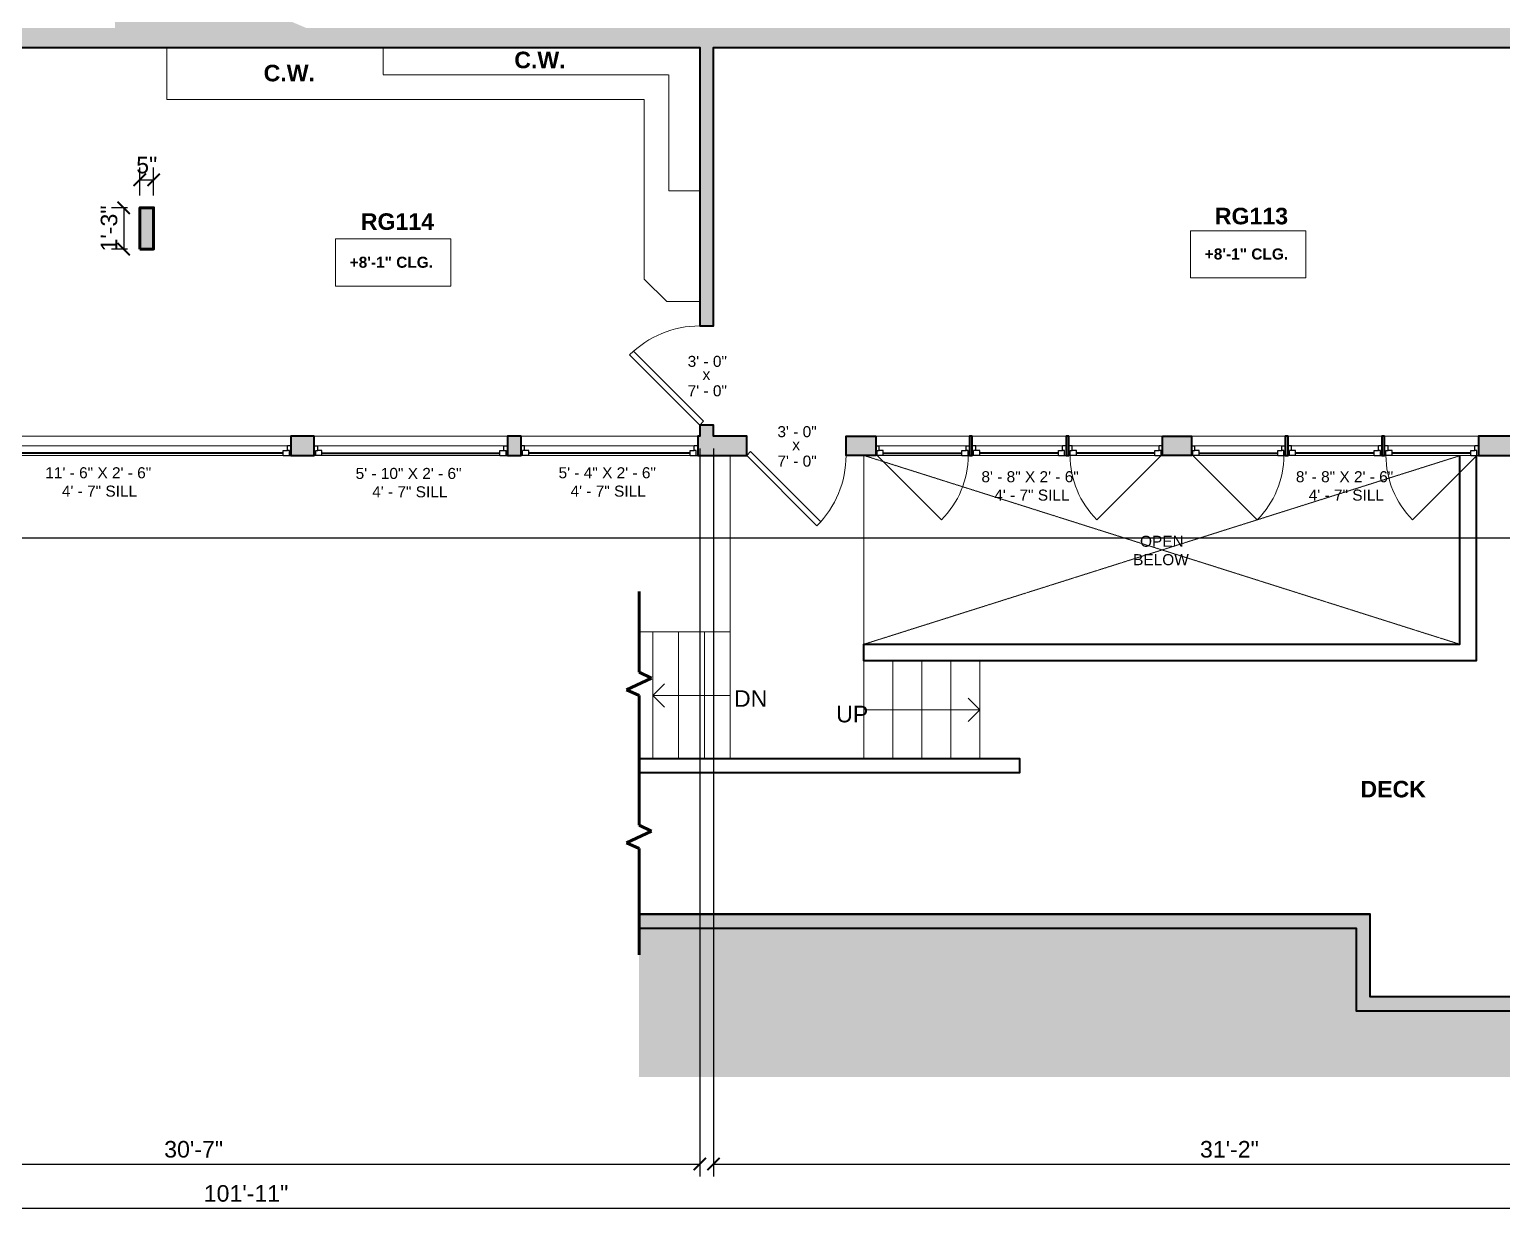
# Model space of a CAD drawing. Header units: inches. Extents: x -2078 to 106214, y -964 to 6385.
# Drawn here: x 40435 to 40969, y 3593 to 4025 of the extents above; entities that cross this region are included whole.
import ezdxf

# ---------------------------------------------------------------- set-up
doc = ezdxf.new("R2010")
doc.units = ezdxf.units.IN
doc.header["$MEASUREMENT"] = 0
doc.linetypes.add('HIDDEN2', pattern=[0.1875, 0.125, -0.0625])
for name, color, linetype, lineweight in [('A-ANNO', 2, 'Continuous', 5), ('A-ANNO-DIMS', 1, 'Continuous', 9), ('A-CASE', 4, 'Continuous', 9), ('A-DETAIL-1', 4, 'Continuous', 40), ('A-DETAIL-3', 40, 'Continuous', 15), ('A-DOOR', 1, 'Continuous', 18), ('A-GLAZ', 2, 'Continuous', 30), ('A-HIDDEN', 2, 'HIDDEN2', 18), ('A-STRS', 4, 'Continuous', 9), ('A-WALL', 3, 'Continuous', 40), ('A-WINDOWS', 2, 'Continuous', 18)]:
    doc.layers.add(name, color=color, linetype=linetype, lineweight=lineweight)
doc.layers.add('A-HATCH', color=9, linetype='Continuous')
doc.styles.add('Arial', font='arial.ttf')
doc.styles.add('Arial_1', font='arial.ttf', dxfattribs={"height": 0.0625})
doc.styles.add('Arial_2', font='arial.ttf', dxfattribs={"height": 3})
doc.styles.add('Arial_B', font='arialbd.ttf', dxfattribs={"height": 4.5})
doc.styles.add('Arial_B_1', font='arialbd.ttf', dxfattribs={"height": 3})
doc.styles.add('JC', font='arial.ttf', dxfattribs={"height": 0.125})
doc.dimstyles.new('JC-DIMS', dxfattribs={"dimtxt": 0.125, "dimasz": 0.09375, "dimexe": 0.09375, "dimexo": 0.09375, "dimgap": 0.046875, "dimtad": 1, "dimdec": 1, "dimzin": 0, "dimdsep": 46, "dimlunit": 4, "dimtxsty": 'JC', "dimblk": 'ARCHTICK', "dimcen": 0.09, "dimclrd": 1, "dimclre": 1, "dimclrt": 256, "dimadec": 0, "dimazin": 0, "dimtfac": 1, "dimtdec": 1, "dimtofl": 0, "dimtmove": 1, "dimatfit": 3, "dimfxl": 1, "dimtolj": 1, "dimtzin": 0, "dimarcsym": 0})

# ---------------------------------------------------------------- blocks, each defined once
blk = doc.blocks.new('JC_DOOR_SINGLE PANEL - SINGLE DOOR-1500512-4-2nd Floor - Auditorium')
at = {"layer": 'A-DOOR', "lineweight": 30}
for p, q in [((-7.46, 28.96), (-8.87, 27.54)), ((-8.87, 27.54), (16.59, 2.09)), ((18, 3.5), (-7.46, 28.96)), ((16.59, 2.09), (18, 3.5))]:
    blk.add_line(p, q, dxfattribs=at)
at = {"layer": 'A-DOOR', "lineweight": 9}
blk.add_arc((18, 3.5), 36, 135, 180, dxfattribs=at)
blk = doc.blocks.new('JC_DOOR_SINGLE PANEL - SINGLE DOOR-1489136-4-2nd Floor - Auditorium')
at = {"layer": 'A-DOOR', "lineweight": 30}
for p, q in [((-8.87, -26.54), (16.59, -1.09)), ((18, -2.5), (-7.46, -27.96)), ((16.59, -1.09), (18, -2.5)), ((-7.46, -27.96), (-8.87, -26.54))]:
    blk.add_line(p, q, dxfattribs=at)
at = {"layer": 'A-DOOR', "lineweight": 9}
blk.add_arc((18, -2.5), 36, 180, 225, dxfattribs=at)
blk = doc.blocks.new('JC_FIXED WINDOW - MUNTIN - FIXED WINDOW-1550876-4-2nd Floor - Auditorium')
at = {"layer": 'A-GLAZ'}
for p, q in [((-35, -3.5), (-35, 3.5)), ((-35, 0), (-33.75, 0)), ((-33.75, -1.75), (-33.75, 0)), ((33.75, 0), (35, 0)), ((33.75, -1.75), (33.75, 0)), ((35, -3.5), (35, 3.5)), ((-32.25, -3.5), (-35, -3.5)), ((-34.5, -3.5), (-34.5, -1.75)), ((-34.5, -1.75), (-33.75, -1.75)), ((-32.25, -1.75), (-33.75, -1.75)), ((-32.25, -3.5), (-32.25, -1.75)), ((32.25, -1.75), (34.5, -1.75)), ((32.25, -3.5), (32.25, -1.75)), ((32.25, -3.5), (35, -3.5)), ((34.5, -3.5), (34.5, -1.75))]:
    blk.add_line(p, q, dxfattribs=at)
at = {"layer": 'A-GLAZ', "lineweight": 9}
for p, q in [((33.75, 0), (-33.75, 0)), ((32.25, -3.5), (-32.25, -3.5))]:
    blk.add_line(p, q, dxfattribs=at)
at = {"layer": 'A-GLAZ', "lineweight": 40}
blk.add_line((-32.25, -2.625), (32.25, -2.625), dxfattribs=at)
at = {"layer": 'A-WINDOWS'}
for p, q in [((-35, 3.5), (35, 3.5)), ((35, -3.5), (-35, -3.5))]:
    blk.add_line(p, q, dxfattribs=at)
blk = doc.blocks.new('JC_FIXED WINDOW - MUNTIN - FIXED WINDOW-1550866-4-2nd Floor - Auditorium')
at = {"layer": 'A-GLAZ'}
for p, q in [((-69, 3.5), (-69, -3.5)), ((-66.25, 3.5), (-69, 3.5)), ((-68.5, 3.5), (-68.5, 1.75)), ((-68.5, 1.75), (-67.75, 1.75)), ((-66.25, 1.75), (-67.75, 1.75)), ((-67.75, 1.75), (-67.75, 0)), ((-66.25, 3.5), (-66.25, 1.75)), ((66.25, 3.5), (69, 3.5)), ((66.25, 3.5), (66.25, 1.75)), ((66.25, 1.75), (68.5, 1.75)), ((67.75, 1.75), (67.75, 0)), ((68.5, 3.5), (68.5, 1.75)), ((69, 3.5), (69, -3.5)), ((-69, 0), (-67.75, 0)), ((67.75, 0), (69, 0))]:
    blk.add_line(p, q, dxfattribs=at)
at = {"layer": 'A-GLAZ', "lineweight": 9}
for p, q in [((66.25, 3.5), (-66.25, 3.5)), ((67.75, 0), (-67.75, 0))]:
    blk.add_line(p, q, dxfattribs=at)
at = {"layer": 'A-GLAZ', "lineweight": 40}
blk.add_line((-66.25, 2.625), (66.25, 2.625), dxfattribs=at)
at = {"layer": 'A-WINDOWS'}
for p, q in [((69, 3.5), (-69, 3.5)), ((-69, -3.5), (69, -3.5))]:
    blk.add_line(p, q, dxfattribs=at)
blk = doc.blocks.new('JC_FIXED WINDOW - MUNTIN - FIXED WINDOW-1550871-4-2nd Floor - Auditorium')
at = {"layer": 'A-GLAZ'}
for p, q in [((-32, 3.5), (-32, -3.5)), ((-29.25, 3.5), (-32, 3.5)), ((-31.5, 3.5), (-31.5, 1.75)), ((-31.5, 1.75), (-30.75, 1.75)), ((-29.25, 1.75), (-30.75, 1.75)), ((-30.75, 1.75), (-30.75, 0)), ((-29.25, 3.5), (-29.25, 1.75)), ((29.25, 3.5), (32, 3.5)), ((29.25, 3.5), (29.25, 1.75)), ((29.25, 1.75), (31.5, 1.75)), ((30.75, 1.75), (30.75, 0)), ((31.5, 3.5), (31.5, 1.75)), ((32, 3.5), (32, -3.5)), ((-32, 0), (-30.75, 0)), ((30.75, 0), (32, 0))]:
    blk.add_line(p, q, dxfattribs=at)
at = {"layer": 'A-GLAZ', "lineweight": 9}
for p, q in [((29.25, 3.5), (-29.25, 3.5)), ((30.75, 0), (-30.75, 0))]:
    blk.add_line(p, q, dxfattribs=at)
at = {"layer": 'A-GLAZ', "lineweight": 40}
blk.add_line((-29.25, 2.625), (29.25, 2.625), dxfattribs=at)
at = {"layer": 'A-WINDOWS'}
for p, q in [((32, 3.5), (-32, 3.5)), ((-32, -3.5), (32, -3.5))]:
    blk.add_line(p, q, dxfattribs=at)
blk = doc.blocks.new('Window-Casement-Single_Left instance - 17_ x 24_-1553049-4-2nd Floor - Auditorium')
at = {"layer": 'A-GLAZ'}
for p, q in [((-17, 3.5), (-17, -3.5)), ((-14.25, 3.5), (-17, 3.5)), ((-15.75, 0), (-17, 0)), ((-16.5, 3.5), (-16.5, 1.75)), ((-16.5, 1.75), (-15.75, 1.75)), ((-14.25, 1.75), (-15.75, 1.75)), ((-15.75, 1.75), (-15.75, 0)), ((-14.25, 3.5), (-14.25, 1.75)), ((14.25, 3.5), (17, 3.5)), ((14.25, 3.5), (14.25, 1.75)), ((14.25, 1.75), (15.75, 1.75)), ((15.75, 1.75), (15.75, 0)), ((16.5, 1.75), (15.75, 1.75)), ((17, 0), (15.75, 0)), ((16.5, 3.5), (16.5, 1.75)), ((17, 3.5), (17, -3.5))]:
    blk.add_line(p, q, dxfattribs=at)
at = {"layer": 'A-GLAZ', "lineweight": 9}
for p, q in [((-15.75, 0), (15.75, 0)), ((14.25, 3.5), (-14.25, 3.5))]:
    blk.add_line(p, q, dxfattribs=at)
at = {"layer": 'A-GLAZ', "lineweight": 40}
blk.add_line((14.25, 2.62), (-14.25, 2.62), dxfattribs=at)
at = {"layer": 'A-WINDOWS', "lineweight": 9}
blk.add_line((16.5, 3.5), (-6.83, 26.83), dxfattribs=at)
at = {"layer": 'A-WINDOWS'}
for p, q in [((-17, 3.5), (17, 3.5)), ((17, -3.5), (-17, -3.5))]:
    blk.add_line(p, q, dxfattribs=at)
at = {"layer": 'A-WINDOWS', "lineweight": 9}
blk.add_arc((16.5, 3.5), 33, 135, 180, dxfattribs=at)
blk = doc.blocks.new('Window-Casement-Single_Left instance - 17_ x 24_-1553105-4-2nd Floor - Auditorium')
at = {"layer": 'A-GLAZ'}
for p, q in [((-17, -3.5), (-17, 3.5)), ((17, -3.5), (17, 3.5)), ((-15.75, 0), (-17, 0)), ((-14.25, -3.5), (-17, -3.5)), ((-16.5, -3.5), (-16.5, -1.75)), ((-16.5, -1.75), (-15.75, -1.75)), ((-15.75, -1.75), (-15.75, 0)), ((-14.25, -1.75), (-15.75, -1.75)), ((-14.25, -3.5), (-14.25, -1.75)), ((14.25, -1.75), (15.75, -1.75)), ((14.25, -3.5), (14.25, -1.75)), ((14.25, -3.5), (17, -3.5)), ((17, 0), (15.75, 0)), ((15.75, -1.75), (15.75, 0)), ((16.5, -1.75), (15.75, -1.75)), ((16.5, -3.5), (16.5, -1.75))]:
    blk.add_line(p, q, dxfattribs=at)
at = {"layer": 'A-GLAZ', "lineweight": 9}
for p, q in [((-15.75, 0), (15.75, 0)), ((14.25, -3.5), (-14.25, -3.5))]:
    blk.add_line(p, q, dxfattribs=at)
at = {"layer": 'A-GLAZ', "lineweight": 40}
blk.add_line((14.25, -2.62), (-14.25, -2.62), dxfattribs=at)
at = {"layer": 'A-WINDOWS'}
for p, q in [((17, 3.5), (-17, 3.5)), ((-17, -3.5), (17, -3.5))]:
    blk.add_line(p, q, dxfattribs=at)
at = {"layer": 'A-WINDOWS', "lineweight": 9}
blk.add_line((16.5, -3.5), (-6.83, -26.83), dxfattribs=at)
blk.add_arc((16.5, -3.5), 33, 180, 225, dxfattribs=at)
blk = doc.blocks.new('JC_FIXED WINDOW - MUNTIN - FIXED WINDOW-1552585-4-2nd Floor - Auditorium')
at = {"layer": 'A-GLAZ'}
for p, q in [((-17, 3.5), (-17, -3.5)), ((-14.25, 3.5), (-17, 3.5)), ((-16.5, 3.5), (-16.5, 1.75)), ((-16.5, 1.75), (-15.75, 1.75)), ((-14.25, 1.75), (-15.75, 1.75)), ((-15.75, 1.75), (-15.75, 0)), ((-14.25, 3.5), (-14.25, 1.75)), ((14.25, 3.5), (17, 3.5)), ((14.25, 3.5), (14.25, 1.75)), ((14.25, 1.75), (16.5, 1.75)), ((15.75, 1.75), (15.75, 0)), ((16.5, 3.5), (16.5, 1.75)), ((17, 3.5), (17, -3.5)), ((-17, 0), (-15.75, 0)), ((15.75, 0), (17, 0))]:
    blk.add_line(p, q, dxfattribs=at)
at = {"layer": 'A-GLAZ', "lineweight": 9}
for p, q in [((14.25, 3.5), (-14.25, 3.5)), ((15.75, 0), (-15.75, 0))]:
    blk.add_line(p, q, dxfattribs=at)
at = {"layer": 'A-GLAZ', "lineweight": 40}
blk.add_line((-14.25, 2.625), (14.25, 2.625), dxfattribs=at)
at = {"layer": 'A-WINDOWS'}
for p, q in [((17, 3.5), (-17, 3.5)), ((-17, -3.5), (17, -3.5))]:
    blk.add_line(p, q, dxfattribs=at)
blk = doc.blocks.new('_ArchTick')
at = {"color": 0, "linetype": 'ByBlock', "const_width": 0.15}
blk.add_lwpolyline([(-0.5, -0.5), (0.5, 0.5)], dxfattribs=at)
blk = doc.blocks.new('*D1685')
at = {"layer": 'A-ANNO-DIMS', "color": 1, "lineweight": -2, "transparency": 16777216}
for p, q in [((40470.42, 3960.07), (40464.59, 3960.07)), ((40469.09, 3960.07), (40469.09, 3945.07)), ((40470.42, 3945.07), (40464.59, 3945.07))]:
    blk.add_line(p, q, dxfattribs=at)
at = {"layer": 'Defpoints', "color": 0, "transparency": 16777216}
for p in [(40474.92, 3960.07), (40469.09, 3945.07), (40474.92, 3945.07)]:
    blk.add_point(p, dxfattribs=at)
at = {"layer": 'A-ANNO-DIMS', "color": 1, "lineweight": -2, "transparency": 16777216, "xscale": 4.5, "yscale": 4.5, "zscale": 4.5}
for p, rotation in [((40469.09, 3960.07), 90), ((40469.09, 3945.07), 270)]:
    blk.add_blockref('_ArchTick', p, dxfattribs=dict(at, rotation=rotation))
at = {"layer": 'A-ANNO-DIMS', "color": 2, "transparency": 16777216, "insert": (40463.78, 3952.57), "char_height": 6, "width": 0.4008, "attachment_point": 5, "rotation": 90, "style": 'JC'}
blk.add_mtext('\\A1;1\'-3"', dxfattribs=at)
blk = doc.blocks.new('*D1687')
at = {"layer": 'A-ANNO-DIMS', "color": 1, "lineweight": -2, "transparency": 16777216}
for p, q in [((40474.92, 3964.57), (40474.92, 3974.72)), ((40479.92, 3964.57), (40479.92, 3974.72)), ((40474.92, 3970.22), (40479.92, 3970.22))]:
    blk.add_line(p, q, dxfattribs=at)
at = {"layer": 'Defpoints', "color": 0, "transparency": 16777216}
for p in [(40479.92, 3970.22), (40474.92, 3960.07), (40479.92, 3960.07)]:
    blk.add_point(p, dxfattribs=at)
at = {"layer": 'A-ANNO-DIMS', "color": 1, "lineweight": -2, "transparency": 16777216, "xscale": 4.5, "yscale": 4.5, "zscale": 4.5, "rotation": 180}
blk.add_blockref('_ArchTick', (40474.92, 3970.22), dxfattribs=at)
at = {"layer": 'A-ANNO-DIMS', "color": 1, "lineweight": -2, "transparency": 16777216, "xscale": 4.5, "yscale": 4.5, "zscale": 4.5}
blk.add_blockref('_ArchTick', (40479.92, 3970.22), dxfattribs=at)
at = {"layer": 'A-ANNO-DIMS', "color": 2, "transparency": 16777216, "insert": (40477.42, 3975.52), "char_height": 6, "width": 0.4008, "attachment_point": 5, "style": 'JC'}
blk.add_mtext('\\A1;5"', dxfattribs=at)
blk = doc.blocks.new('*D1691')
at = {"layer": 'A-ANNO-DIMS', "color": 1, "lineweight": -2, "transparency": 16777216}
for p, q in [((41056.94, 3892.12), (41056.94, 3608.77)), ((40682.92, 3872.74), (40682.92, 3608.77)), ((40682.92, 3613.27), (41056.94, 3613.27))]:
    blk.add_line(p, q, dxfattribs=at)
at = {"layer": 'Defpoints', "color": 0, "transparency": 16777216}
for p in [(41056.94, 3896.62), (40682.92, 3877.24), (41056.94, 3613.27)]:
    blk.add_point(p, dxfattribs=at)
at = {"layer": 'A-ANNO-DIMS', "color": 1, "lineweight": -2, "transparency": 16777216, "xscale": 4.5, "yscale": 4.5, "zscale": 4.5, "rotation": 180}
blk.add_blockref('_ArchTick', (40682.92, 3613.27), dxfattribs=at)
at = {"layer": 'A-ANNO-DIMS', "color": 1, "lineweight": -2, "transparency": 16777216, "xscale": 4.5, "yscale": 4.5, "zscale": 4.5}
blk.add_blockref('_ArchTick', (41056.94, 3613.27), dxfattribs=at)
at = {"layer": 'A-ANNO-DIMS', "color": 2, "transparency": 16777216, "insert": (40869.93, 3618.59), "char_height": 6, "width": 0.4874, "attachment_point": 5, "style": 'JC'}
blk.add_mtext('\\A1;31\'-2"', dxfattribs=at)
blk = doc.blocks.new('*D1693')
at = {"layer": 'A-ANNO-DIMS', "color": 1, "lineweight": -2, "transparency": 16777216}
for p, q in [((40310.92, 3872.74), (40310.92, 3608.77)), ((40677.92, 3872.74), (40677.92, 3608.77)), ((40310.92, 3613.27), (40677.92, 3613.27))]:
    blk.add_line(p, q, dxfattribs=at)
at = {"layer": 'Defpoints', "color": 0, "transparency": 16777216}
for p in [(40310.92, 3877.24), (40677.92, 3877.24), (40677.92, 3613.27)]:
    blk.add_point(p, dxfattribs=at)
at = {"layer": 'A-ANNO-DIMS', "color": 1, "lineweight": -2, "transparency": 16777216, "xscale": 4.5, "yscale": 4.5, "zscale": 4.5, "rotation": 180}
blk.add_blockref('_ArchTick', (40310.92, 3613.27), dxfattribs=at)
at = {"layer": 'A-ANNO-DIMS', "color": 1, "lineweight": -2, "transparency": 16777216, "xscale": 4.5, "yscale": 4.5, "zscale": 4.5}
blk.add_blockref('_ArchTick', (40677.92, 3613.27), dxfattribs=at)
at = {"layer": 'A-ANNO-DIMS', "color": 2, "transparency": 16777216, "insert": (40494.42, 3618.59), "char_height": 6, "width": 0.4874, "attachment_point": 5, "style": 'JC'}
blk.add_mtext('\\A1;30\'-7"', dxfattribs=at)
blk = doc.blocks.new('*D1697')
at = {"layer": 'A-ANNO-DIMS', "color": 1, "lineweight": -2, "transparency": 16777216}
for p, q in [((41124.92, 3960.1), (41124.92, 3592.77)), ((39901.92, 3879.74), (39901.92, 3592.77)), ((39901.92, 3597.27), (41124.92, 3597.27))]:
    blk.add_line(p, q, dxfattribs=at)
at = {"layer": 'Defpoints', "color": 0, "transparency": 16777216}
for p in [(41124.92, 3964.6), (39901.92, 3884.24), (41124.92, 3597.27)]:
    blk.add_point(p, dxfattribs=at)
at = {"layer": 'A-ANNO-DIMS', "color": 1, "lineweight": -2, "transparency": 16777216, "xscale": 4.5, "yscale": 4.5, "zscale": 4.5, "rotation": 180}
blk.add_blockref('_ArchTick', (39901.92, 3597.27), dxfattribs=at)
at = {"layer": 'A-ANNO-DIMS', "color": 1, "lineweight": -2, "transparency": 16777216, "xscale": 4.5, "yscale": 4.5, "zscale": 4.5}
blk.add_blockref('_ArchTick', (41124.92, 3597.27), dxfattribs=at)
at = {"layer": 'A-ANNO-DIMS', "color": 2, "transparency": 16777216, "insert": (40513.42, 3602.58), "char_height": 6, "width": 0.6604, "attachment_point": 5, "style": 'JC'}
blk.add_mtext('\\A1;101\'-11"', dxfattribs=at)
blk = doc.blocks.new('JC- existing door Tag_quad - JC- existing door Tag_quad-839775-4-2nd Floor - Auditorium')
at = {"layer": 'A-ANNO', "insert": (-0.0234, 0.0378), "char_height": 0.0625, "width": 0.0505, "attachment_point": 1, "style": 'Arial_1', "bg_fill": 3, "box_fill_scale": 1.25, "bg_fill_color": 256, "bg_fill_true_color": 13158600, "bg_fill_transparency": 0}
blk.add_mtext('x', dxfattribs=at)

msp = doc.modelspace()

# ---------------------------------------------------------------- hatches: boundary and pattern name
at = {"layer": 'A-HATCH'}
h = msp.add_hatch(color=256, dxfattribs=at)
h.dxf.hatch_style = 1
h.paths.add_polyline_path([(41134.919, 3936.9), (41134.919, 3947.237), (41218.919, 3947.237), (41218.919, 3935.361, -0.0718044), (41245.836, 3917.904), (41249.532, 3921.313), (41254.544, 3935.085), (41227.392, 3962.237), (41134.919, 3962.237), (41134.919, 4027.237), (41062.919, 4027.237), (41062.919, 4602.749), (41058.919, 4602.749), (41058.919, 4641.249), (40292.919, 4641.249), (40292.919, 4632.249), (40465.919, 4632.249), (40465.919, 4615.759), (40355.26, 4562.476), (40357.429, 4557.971), (40511.692, 4632.249), (41049.919, 4632.249), (41049.919, 4420.243), (41018.596, 4420.243), (40958.169, 4477.243), (40951.919, 4477.243), (40951.919, 4390.743), (40959.919, 4390.743), (40959.919, 4415.243), (41049.919, 4415.243), (41049.919, 4248.243), (40959.919, 4248.243), (40959.919, 4272.743), (40951.919, 4272.743), (40951.919, 4185.743), (40959.419, 4185.743), (41018.62, 4243.243), (41049.919, 4243.243), (41049.919, 4025.237), (40535.367, 4025.237), (40360.165, 4099.606), (40358.211, 4095.004), (40465.919, 4049.284), (40465.919, 4025.237), (40179.919, 4025.237), (40179.919, 4081.237), (40272.919, 4081.237), (40272.919, 4086.237), (40179.919, 4086.237), (40179.919, 4170.684), (40334.278, 4105.163), (40336.232, 4109.765), (40179.919, 4176.116), (40179.919, 4179.237), (40172.919, 4179.237), (40172.919, 3964.237), (40163.919, 3964.237), (40163.919, 3960.237), (40172.919, 3960.237), (40172.919, 3884.237), (39901.919, 3884.237), (39901.919, 3924.619), (39960.413, 3978.237), (39982.919, 3978.237), (39982.919, 3982.237), (39958.857, 3982.237), (39901.919, 3930.046), (39901.919, 4632.249), (40172.919, 4632.249), (40172.919, 4616.249), (40179.919, 4616.249), (40179.919, 4632.249), (40256.919, 4632.249), (40256.919, 4641.249), (39887.919, 4641.249), (39887.919, 3870.237), (40391.669, 3870.237), (40391.669, 3877.237), (40310.919, 3877.237), (40310.919, 3884.237), (40305.919, 3884.237), (40305.919, 3877.237), (40179.919, 3877.237), (40179.919, 4018.237), (40305.919, 4018.237), (40305.919, 4017.237), (40310.919, 4017.237), (40310.919, 4018.237), (40677.919, 4018.237), (40677.919, 3917.237), (40682.919, 3917.237), (40682.919, 4018.237), (41056.94, 4018.237), (41056.94, 4010.237), (41061.94, 4010.237), (41061.94, 4017.237), (41124.919, 4017.237), (41124.919, 3964.599), (41061.94, 3901.62), (41061.94, 3980.237), (41056.94, 3980.237), (41056.94, 3896.62), (41051.558, 3891.237), (41023.873, 3891.237), (41023.873, 3877.237), (40960.191, 3877.237), (40960.191, 3870.237), (41049.7, 3870.237), (41049.7, 3857.409), (41054.7, 3857.409), (41054.7, 3860.409), (41070.7, 3860.409, -0.0121829), (41071.865, 3865.409)])
h = msp.add_hatch(color=256, dxfattribs=at)
h.dxf.hatch_style = 1
h.paths.add_polyline_path([(40474.919, 3945.07), (40479.919, 3945.07), (40479.919, 3960.07), (40474.919, 3960.07)])
h = msp.add_hatch(color=256, dxfattribs=at)
h.dxf.hatch_style = 1
h.paths.add_polyline_path([(40538.169, 3877.237), (40529.669, 3877.237), (40529.669, 3870.237), (40538.169, 3870.237)])
h = msp.add_hatch(color=256, dxfattribs=at)
h.dxf.hatch_style = 1
h.paths.add_polyline_path([(40613.169, 3877.237), (40608.169, 3877.237), (40608.169, 3870.237), (40613.169, 3870.237)])
h = msp.add_hatch(color=256, dxfattribs=at)
h.dxf.hatch_style = 1
h.paths.add_polyline_path([(40677.919, 3881.237), (40677.919, 3877.237), (40677.169, 3877.237), (40677.169, 3870.237), (40694.953, 3870.237), (40694.953, 3877.237), (40682.919, 3877.237), (40682.919, 3881.237)])
h = msp.add_hatch(color=256, dxfattribs=at)
h.dxf.hatch_style = 1
h.paths.add_polyline_path([(40741.703, 3877.237), (40741.703, 3870.237), (40730.953, 3870.237), (40730.953, 3877.237)])
h = msp.add_hatch(color=256, dxfattribs=at)
h.dxf.hatch_style = 1
h.paths.add_polyline_path([(40776.703, 3877.237), (40775.703, 3877.237), (40775.703, 3870.237), (40776.703, 3870.237)])
h = msp.add_hatch(color=256, dxfattribs=at)
h.dxf.hatch_style = 1
h.paths.add_polyline_path([(40811.703, 3877.237), (40810.703, 3877.237), (40810.703, 3870.237), (40811.703, 3870.237)])
h = msp.add_hatch(color=256, dxfattribs=at)
h.dxf.hatch_style = 1
h.paths.add_polyline_path([(40845.703, 3877.237), (40856.191, 3877.237), (40856.191, 3870.237), (40845.703, 3870.237)])
h = msp.add_hatch(color=256, dxfattribs=at)
h.dxf.hatch_style = 1
h.paths.add_polyline_path([(40891.191, 3877.237), (40890.191, 3877.237), (40890.191, 3870.237), (40891.191, 3870.237)])
h = msp.add_hatch(color=256, dxfattribs=at)
h.dxf.hatch_style = 1
h.paths.add_polyline_path([(40926.191, 3877.237), (40925.191, 3877.237), (40925.191, 3870.237), (40926.191, 3870.237)])
h = msp.add_hatch(color=256, dxfattribs=at)
h.dxf.hatch_style = 1
h.paths.add_polyline_path([(41123.039, 3743.189, -0.0714321), (41099.995, 3759.001), (41096.158, 3755.74), (41090.788, 3743.68), (41106.975, 3727.493), (41021.919, 3673.863), (40920.919, 3673.863), (40920.919, 3703.863), (40655.919, 3703.863), (40655.919, 3698.863), (40915.919, 3698.863), (40915.919, 3668.863), (41023.364, 3668.863), (41116.039, 3727.297), (41116.039, 3627.863), (41233.039, 3627.863), (41233.039, 3737.447, 0.1958998), (41287.239, 3808.703), (41300.59, 3808.703), (41300.59, 3818.203), (41295.59, 3818.203), (41295.59, 3815.703), (41281.745, 3815.703, -0.0161749), (41279.972, 3808.703, -0.1818105), (41233.039, 3745.669, -0.0182244), (41226.039, 3741.524), (41226.039, 3634.863), (41178.039, 3634.863), (41178.039, 3639.863), (41171.039, 3639.863), (41171.039, 3634.863), (41123.039, 3634.863)])
h = msp.add_hatch(dxfattribs=at)
h.set_pattern_fill('EARTH', color=254, scale=64, style=0, pattern_type=2)
h.set_pattern_definition([(0, (41433.553, 4952.684), (3, 3), [3, -3]), (0, (41433.553, 4953.809), (3, 3), [3, -3]), (0, (41433.553, 4954.934), (3, 3), [3, -3]), (90, (41433.928, 4955.309), (-3, 3), [3, -3]), (90, (41435.053, 4955.309), (-3, 3), [3, -3]), (90, (41436.178, 4955.309), (-3, 3), [3, -3])])
h.paths.add_polyline_path([(41116.039, 3644.863), (41116.039, 3727.297), (41023.364, 3668.863), (40915.919, 3668.863), (40915.919, 3698.863), (40655.919, 3698.863), (40655.919, 3644.863), (41036.932, 3644.863)])

# ---------------------------------------------------------------- linework, layer by layer
at = {"layer": 'A-ANNO'}
for p, q in [((40660.919, 3783.237), (40665.162, 3787.48)), ((40660.919, 3783.237), (40688.919, 3783.237)), ((40660.919, 3783.237), (40665.162, 3778.995)), ((40779.441, 3778.006), (40775.199, 3782.248)), ((40779.441, 3778.006), (40737.441, 3778.006)), ((40779.441, 3778.006), (40775.199, 3773.763))]:
    msp.add_line(p, q, dxfattribs=at)
at = {"layer": 'A-ANNO', "flags": 128}
for points in [[(40545.882, 3948.767), (40587.618, 3948.767), (40587.618, 3931.698), (40545.882, 3931.698)], [(40855.882, 3951.767), (40897.618, 3951.767), (40897.618, 3934.698), (40855.882, 3934.698)]]:
    msp.add_lwpolyline(points, close=True, dxfattribs=at)
at = {"layer": 'A-CASE', "lineweight": 9}
for p, q in [((40484.651, 3999.347), (40484.651, 4018.237)), ((40484.651, 3999.347), (40657.776, 3999.347)), ((40657.776, 3999.347), (40657.776, 3934.222)), ((40657.776, 3934.222), (40665.929, 3926.068)), ((40665.929, 3926.068), (40677.919, 3926.068))]:
    msp.add_line(p, q, dxfattribs=at)
at = {"layer": 'A-DETAIL-1', "lineweight": 60}
for p, q in [((40655.919, 3791.6), (40655.919, 3820.874)), ((40651.387, 3785.261), (40660.451, 3789.487)), ((40655.919, 3791.6), (40660.451, 3789.487)), ((40651.387, 3785.261), (40655.919, 3783.148)), ((40655.919, 3736.148), (40655.919, 3783.148)), ((40651.387, 3729.809), (40660.451, 3734.035)), ((40655.919, 3736.148), (40660.451, 3734.035)), ((40651.387, 3729.809), (40655.919, 3727.696)), ((40655.919, 3689.148), (40655.919, 3727.696))]:
    msp.add_line(p, q, dxfattribs=at)
at = {"layer": 'A-DETAIL-3', "lineweight": 9}
for p, q in [((40953.441, 3801.774), (40953.441, 3870.144)), ((40737.441, 3801.774), (40953.441, 3801.774))]:
    msp.add_line(p, q, dxfattribs=at)
at = {"layer": 'A-HIDDEN', "lineweight": 9}
for p, q in [((40563.151, 4018.237), (40563.151, 4008.237)), ((40563.151, 4008.237), (40666.651, 4008.237)), ((40666.651, 4008.237), (40666.651, 3966.237)), ((40666.651, 3966.237), (40678.175, 3966.237)), ((40737.441, 3870.237), (40953.441, 3801.774)), ((40737.441, 3801.774), (40953.441, 3870.144))]:
    msp.add_line(p, q, dxfattribs=at)
at = {"layer": 'A-STRS', "lineweight": 9}
for p, q in [((40688.919, 3870.237), (40688.919, 3760.237)), ((40737.441, 3870.237), (40737.441, 3799.938)), ((40688.919, 3806.237), (40655.919, 3806.237)), ((40660.919, 3806.237), (40660.919, 3760.237)), ((40670.252, 3806.237), (40670.252, 3760.237)), ((40679.586, 3806.237), (40679.586, 3760.237)), ((40737.441, 3760.237), (40737.441, 3795.774)), ((40747.941, 3760.237), (40747.941, 3795.774)), ((40758.441, 3760.237), (40758.441, 3795.774)), ((40768.941, 3760.237), (40768.941, 3795.774)), ((40779.441, 3760.237), (40779.441, 3795.774))]:
    msp.add_line(p, q, dxfattribs=at)
at = {"layer": 'A-WALL'}
for points in [[(40310.919, 4018.237), (40677.919, 4018.237), (40677.919, 3917.237), (40682.919, 3917.237), (40682.919, 4018.237), (41056.94, 4018.237)], [(41023.873, 3877.237), (40960.191, 3877.237), (40960.191, 3870.237), (41049.7, 3870.237)], [(40959.441, 3870.237), (40959.441, 3795.774), (40737.441, 3795.774), (40737.441, 3801.774), (40953.441, 3801.774), (40953.441, 3870.237)], [(40655.919, 3703.863), (40920.919, 3703.863), (40655.919, 3703.863), (40655.919, 3698.863), (40915.919, 3698.863), (40915.919, 3668.863), (41023.364, 3668.863)], [(41021.919, 3673.863), (40920.919, 3673.863), (40920.919, 3703.863)]]:
    msp.add_lwpolyline(points, dxfattribs=at)
at = {"layer": 'A-WALL', "lineweight": 60}
msp.add_lwpolyline([(40474.919, 3945.07), (40479.919, 3945.07), (40479.919, 3960.07), (40474.919, 3960.07)], close=True, dxfattribs=at)
at = {"layer": 'A-WALL'}
for points in [[(40538.169, 3877.237), (40529.669, 3877.237), (40529.669, 3870.237), (40538.169, 3870.237)], [(40613.169, 3877.237), (40608.169, 3877.237), (40608.169, 3870.237), (40613.169, 3870.237)], [(40677.919, 3881.237), (40677.919, 3877.237), (40677.169, 3877.237), (40677.169, 3870.237), (40694.953, 3870.237), (40694.953, 3877.237), (40682.919, 3877.237), (40682.919, 3881.237)], [(40741.703, 3877.237), (40741.703, 3870.237), (40730.953, 3870.237), (40730.953, 3877.237)], [(40776.703, 3877.237), (40775.703, 3877.237), (40775.703, 3870.237), (40776.703, 3870.237)], [(40811.703, 3877.237), (40810.703, 3877.237), (40810.703, 3870.237), (40811.703, 3870.237)], [(40845.703, 3877.237), (40856.191, 3877.237), (40856.191, 3870.237), (40845.703, 3870.237)], [(40891.191, 3877.237), (40890.191, 3877.237), (40890.191, 3870.237), (40891.191, 3870.237)], [(40926.191, 3877.237), (40925.191, 3877.237), (40925.191, 3870.237), (40926.191, 3870.237)], [(40655.919, 3760.237), (40655.919, 3755.237), (40793.919, 3755.237), (40793.919, 3760.237)]]:
    msp.add_lwpolyline(points, close=True, dxfattribs=at)

# ---------------------------------------------------------------- block references
at = {"layer": 'A-WINDOWS', "rotation": 180}
for name, p in [('JC_FIXED WINDOW - MUNTIN - FIXED WINDOW-1550866-4-2nd Floor - Auditorium', (40460.669, 3873.737)), ('JC_FIXED WINDOW - MUNTIN - FIXED WINDOW-1550871-4-2nd Floor - Auditorium', (40645.169, 3873.737)), ('Window-Casement-Single_Left instance - 17_ x 24_-1553049-4-2nd Floor - Auditorium', (40758.703, 3873.737)), ('JC_FIXED WINDOW - MUNTIN - FIXED WINDOW-1552585-4-2nd Floor - Auditorium', (40793.703, 3873.737)), ('Window-Casement-Single_Left instance - 17_ x 24_-1553049-4-2nd Floor - Auditorium', (40873.191, 3873.737)), ('JC_FIXED WINDOW - MUNTIN - FIXED WINDOW-1552585-4-2nd Floor - Auditorium', (40908.191, 3873.737))]:
    msp.add_blockref(name, p, dxfattribs=at)
at = {"layer": 'A-WINDOWS'}
for name, p in [('JC_FIXED WINDOW - MUNTIN - FIXED WINDOW-1550876-4-2nd Floor - Auditorium', (40573.169, 3873.737)), ('Window-Casement-Single_Left instance - 17_ x 24_-1553105-4-2nd Floor - Auditorium', (40828.703, 3873.737)), ('Window-Casement-Single_Left instance - 17_ x 24_-1553105-4-2nd Floor - Auditorium', (40943.191, 3873.737))]:
    msp.add_blockref(name, p, dxfattribs=at)

# ---------------------------------------------------------------- texts
at = {"layer": 'A-ANNO', "attachment_point": 1}
for s, insert, char_height, width, style in [('C.W.', (40610.673, 4016.69), 6, 22.624, 'Arial_B'), ('C.W.', (40519.798, 4011.928), 6, 22.624, 'Arial_B'), ('RG114', (40555.027, 3958.072), 6, 84.032, 'Arial_B'), ('RG113', (40864.65, 3960.072), 6, 37.572, 'Arial_B'), ('+8\'-1" CLG.', (40551.002, 3942.313), 4, 37.976, 'Arial_B_1'), ('+8\'-1" CLG.', (40861.002, 3945.313), 4, 37.976, 'Arial_B_1'), ('11\' - 6" X 2\' - 6"', (40440.651, 3865.98), 4, 48.48, 'Arial_2'), ('5\' - 10" X 2\' - 6"', (40553.151, 3865.73), 4, 48.48, 'Arial_2'), ('5\' - 4" X 2\' - 6"', (40626.725, 3865.98), 4, 44.642, 'Arial_2'), ('8\' - 8" X 2\' - 6"', (40780.033, 3864.537), 4, 44.642, 'Arial_2'), ('8\' - 8" X 2\' - 6"', (40894.033, 3864.537), 4, 44.642, 'Arial_2'), ('4\' - 7" SILL', (40446.651, 3859.314), 4, 34.138, 'Arial_2'), ('4\' - 7" SILL', (40559.151, 3859.064), 4, 34.138, 'Arial_2'), ('4\' - 7" SILL', (40631.059, 3859.314), 4, 34.138, 'Arial_2'), ('   4\' - 7" SILL', (40780.033, 3857.87), 4, 40.198, 'Arial_2'), ('   4\' - 7" SILL', (40894.033, 3857.87), 4, 40.198, 'Arial_2'), ('OPEN', (40837.529, 3841.119), 4, 19.796, 'Arial_2'), ('BELOW', (40835.029, 3834.453), 4, 25.856, 'Arial_2'), ('DN', (40690.311, 3785.093), 6, 14.948, 'Arial'), ('UP', (40727.368, 3779.461), 6, 14.342, 'Arial'), ('DECK', (40917.443, 3752.239), 6, 29.29, 'Arial_B')]:
    msp.add_mtext(s, dxfattribs=dict(at, insert=insert, char_height=char_height, width=width, style=style))

# ---------------------------------------------------------------- dimensions: what is measured, and where the dimension line sits
at = {"layer": 'A-ANNO-DIMS'}
dim = msp.add_linear_dim(base=(40479.919, 3970.219), p1=(40474.919, 3960.07), p2=(40479.919, 3960.07), dimstyle='JC-DIMS', override={"dimclrt": 2}, dxfattribs=at)
dim.commit()
dim.dimension.update_dxf_attribs({"geometry": '*D1687', "text_midpoint": (40477.419, 3970.219), "dimtype": 160})
dim = msp.add_linear_dim(base=(40469.092, 3945.07), p1=(40474.919, 3960.07), p2=(40474.919, 3945.07), angle=90, dimstyle='JC-DIMS', override={"dimclrt": 2}, dxfattribs=at)
dim.commit()
dim.dimension.update_dxf_attribs({"geometry": '*D1685', "text_midpoint": (40469.092, 3952.57), "dimtype": 160})
dim = msp.add_linear_dim(base=(40677.919, 3613.271), p1=(40310.919, 3877.237), p2=(40677.919, 3877.237), dimstyle='JC-DIMS', override={"dimclrt": 2}, dxfattribs=at)
dim.commit()
dim.dimension.update_dxf_attribs({"geometry": '*D1693', "text_midpoint": (40494.419, 3618.587)})

# ---------------------------------------------------------------- next in the draw order: texts
at = {"layer": 'A-ANNO', "char_height": 4, "width": 17.978, "attachment_point": 1, "style": 'Arial_2', "bg_fill": 3, "box_fill_scale": 1.25, "bg_fill_color": 256, "bg_fill_true_color": 13158600, "bg_fill_transparency": 0}
for s, insert in [('3\' - 0"', (40673.533, 3906.374)), ('7\' - 0"', (40673.533, 3895.693)), ('3\' - 0"', (40706.068, 3880.874)), ('7\' - 0"', (40706.068, 3870.193))]:
    msp.add_mtext(s, dxfattribs=dict(at, insert=insert))

# ---------------------------------------------------------------- next in the draw order: block references
at = {"layer": 'A-DOOR'}
for name, p, rotation in [('JC_DOOR_SINGLE PANEL - SINGLE DOOR-1489136-4-2nd Floor - Auditorium', (40680.419, 3899.237), 269.9999999999999), ('JC_DOOR_SINGLE PANEL - SINGLE DOOR-1500512-4-2nd Floor - Auditorium', (40712.953, 3873.737), 180)]:
    msp.add_blockref(name, p, dxfattribs=dict(at, rotation=rotation))

# ---------------------------------------------------------------- next in the draw order: dimensions: what is measured, and where the dimension line sits
at = {"layer": 'A-ANNO-DIMS'}
for base, p1, p2, picture, middle in [((41124.919, 3597.271), (39901.919, 3884.237), (41124.919, 3964.599), '*D1697', (40513.419, 3602.585)), ((41056.94, 3613.271), (40682.919, 3877.237), (41056.94, 3896.62), '*D1691', (40869.93, 3618.587))]:
    dim = msp.add_linear_dim(base=base, p1=p1, p2=p2, dimstyle='JC-DIMS', override={"dimclrt": 2}, dxfattribs=at)
    dim.commit()
    dim.dimension.update_dxf_attribs({"geometry": picture, "text_midpoint": middle})

# ---------------------------------------------------------------- next in the draw order: block references
at = {"layer": 'A-ANNO', "xscale": 64, "yscale": 64, "zscale": 64}
for p in [(40680.419, 3899.237), (40712.953, 3873.737)]:
    msp.add_blockref('JC- existing door Tag_quad - JC- existing door Tag_quad-839775-4-2nd Floor - Auditorium', p, dxfattribs=at)

# ---------------------------------------------------------------- next in the draw order: linework, layer by layer
at = {"layer": 'A-HIDDEN', "lineweight": 30}
msp.add_lwpolyline([(41032.577, 3840.286), (39857.919, 3840.237), (39857.919, 4671.249), (41058.919, 4671.249)], dxfattribs=at)

doc.saveas('drawing.dxf')
